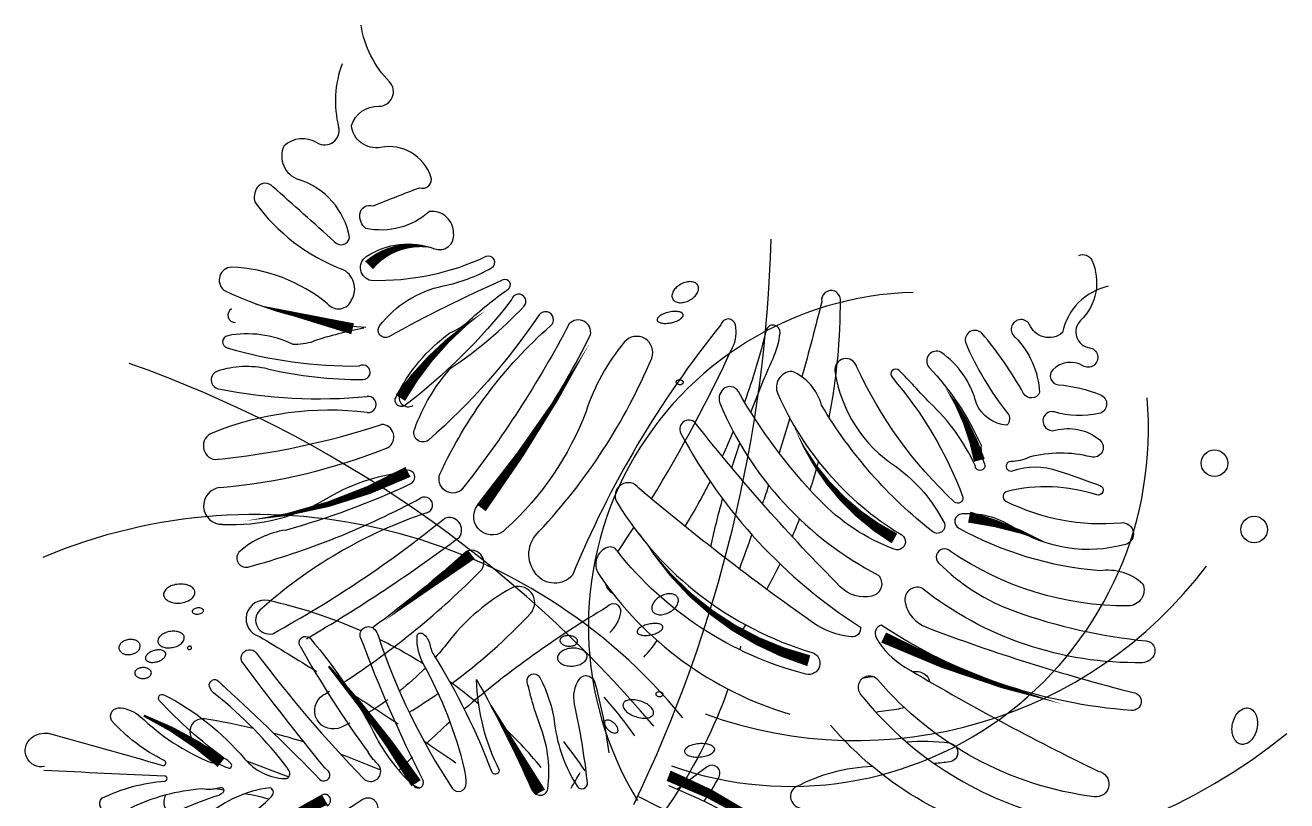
# Model space of a CAD drawing. Header units: millimetres. Extents: x 411.94 to 412.92, y 2579.66 to 2580.81.
# Drawn here: x 411.963 to 412.909, y 2580.233 to 2580.815 of the extents above; entities that cross this region are included whole.
import ezdxf

# ---------------------------------------------------------------- set-up
doc = ezdxf.new("R2010")
doc.units = ezdxf.units.MM
doc.header["$LTSCALE"] = 10
doc.layers.add('Vegetais', color=94, linetype='Continuous')

msp = doc.modelspace()

# ---------------------------------------------------------------- linework, layer by layer
at = {"layer": 'Vegetais'}
for points, format in [([(412.43264, 2580.45953, 0.028169), (412.49339, 2580.57313, 0.166729), (412.4956, 2580.59002, 0.803372), (412.48471, 2580.5902, 0.072675), (412.37336, 2580.40226, -0.461844), (412.34619, 2580.40298, -0.407729), (412.3485, 2580.43532, 0.088671), (412.43276, 2580.56515, 0.845249), (412.41221, 2580.57711, 0.0956), (412.3835, 2580.52505, -0.118984), (412.32346, 2580.43704, -0.957655), (412.30213, 2580.45461, 0.06266), (412.38684, 2580.58268, 0.754511), (412.37089, 2580.59083, -0.04675), (412.29, 2580.46614, -0.763475), (412.27402, 2580.47818, -0.10659), (412.35697, 2580.58933, 1.112308), (412.34839, 2580.59765, -0.064898), (412.26534, 2580.50351, -0.773616), (412.25512, 2580.51213, -0.09595), (412.28196, 2580.55756, 0.056822), (412.3369, 2580.60398, 1.290638), (412.32771, 2580.60904, -0.065587), (412.2474, 2580.52937, -0.789238), (412.24112, 2580.53595, -0.123349), (412.28135, 2580.58402, 0.093556), (412.29479, 2580.59241, -0.033656), (412.32514, 2580.61682, 0.907122), (412.32124, 2580.62374, 0.022907), (412.23572, 2580.58123, -0.81167), (412.22876, 2580.58926, -0.181716), (412.27647, 2580.61929, 0.07831), (412.31271, 2580.63288, 0.964715), (412.30835, 2580.64127, -0.119203), (412.22239, 2580.62332, -0.670361), (412.21873, 2580.64124, -0.242239), (412.26999, 2580.64721, 0.57238), (412.28421, 2580.65871, 0.451319), (412.26624, 2580.6751, -0.240962), (412.21829, 2580.66246, -0.247926), (412.21394, 2580.67308, -0.490576), (412.22385, 2580.67932, -0.003135), (412.25866, 2580.69298, 0.633262), (412.26719, 2580.70123, 0.373909), (412.22951, 2580.72323, -0.438759), (412.20761, 2580.73952, -0.336777), (412.22805, 2580.75409, 0.673279), (412.23612, 2580.77235, -0.153075), (412.21479, 2580.81481)], "xyb"), ([(412.22079, 2580.63476, 0.0084, 0, -0.273905), (412.26892, 2580.64748, 0, 0, -0.893548)], "xyseb"), ([(412.75303, 2580.64204, -0.418702), (412.76278, 2580.63849, -0.316195), (412.75439, 2580.5933, 0.618816), (412.76097, 2580.57291, -1.21907), (412.75607, 2580.55935, 0.351057), (412.73348, 2580.55637, 0.63169), (412.73774, 2580.54514, -0.075832), (412.76923, 2580.53767, -0.739204), (412.76801, 2580.52354, -0.124347), (412.73477, 2580.52474, 0.387911), (412.72664, 2580.52075, 0.61749), (412.7354, 2580.51099, -0.244545), (412.76873, 2580.50382, -0.80059), (412.7622, 2580.49099, 0.127158), (412.7158, 2580.49088, -0.122318), (412.70207, 2580.48756, 1.18804), (412.70323, 2580.48061, -0.168333), (412.73739, 2580.48071, -0.004019), (412.76882, 2580.46965, -0.982257), (412.76642, 2580.46262, 0.13749), (412.69918, 2580.46514, 0.700336), (412.69835, 2580.45786, 0.139393), (412.7847, 2580.4417, -0.925025), (412.78792, 2580.4254, -0.216055), (412.70364, 2580.43834, 0.164109), (412.66527, 2580.44824, 0.746669), (412.66295, 2580.43765, 0.106134), (412.76873, 2580.40587, -0.22936), (412.80099, 2580.39596, -0.534735), (412.78999, 2580.37933, -0.152376), (412.65666, 2580.42027, 1.004574), (412.6479, 2580.41166, 0.111769), (412.70497, 2580.3753, 0.061329), (412.80355, 2580.35303, -0.483658), (412.80976, 2580.34335, -0.315171), (412.80066, 2580.33673, -0.174242), (412.63524, 2580.39271, 0.592067), (412.62271, 2580.38204, 0.256445), (412.6387, 2580.36327, 0.028757), (412.79373, 2580.31438, -0.980191), (412.79247, 2580.30089, -0.128112), (412.60494, 2580.36479, 0.492501), (412.60102, 2580.35554, 0.130831), (412.62267, 2580.33339, 0.021363), (412.76765, 2580.25534, -0.972106), (412.76461, 2580.23609, -0.185707), (412.60241, 2580.32376, 0.982512), (412.58937, 2580.31298, 0.163581), (412.73107, 2580.22141, -0.377632)], "xyb"), ([(412.77507, 2580.61902, 0.297718), (412.74082, 2580.58425, -0.515487), (412.71591, 2580.59067, 1.21907), (412.70552, 2580.58067, -0.177355), (412.72364, 2580.53938, -0.63169), (412.71165, 2580.5387, 0.044661), (412.68036, 2580.58387, 0.739204), (412.66795, 2580.577, 0.067021), (412.69946, 2580.52395, -0.387911), (412.69912, 2580.51489, -0.287729), (412.67618, 2580.53121, 0.178514), (412.64964, 2580.56963, 0.80059), (412.64058, 2580.55845, -0.083765), (412.67969, 2580.49986, 0.122318), (412.68224, 2580.48597, -1.18804), (412.67543, 2580.4842, 0.098446), (412.6413, 2580.5316, 0.004019), (412.61839, 2580.5558, 0.982257), (412.61295, 2580.55075, -0.088639), (412.66609, 2580.46092, -0.700336), (412.65978, 2580.4572, -0.097624), (412.5864, 2580.55893, 0.925025), (412.5702, 2580.55524, 0.216055), (412.61632, 2580.48353, -0.117357), (412.65221, 2580.44129, -0.746669), (412.64348, 2580.43486, -0.092835), (412.56017, 2580.52976, 0.22936), (412.53799, 2580.55519, 0.534735), (412.52727, 2580.53837, 0.152376), (412.61895, 2580.43326, -1.004574), (412.61465, 2580.42175, -0.111769), (412.55821, 2580.45908, -0.061329), (412.49773, 2580.54006, 0.483658), (412.48637, 2580.54179, 0.315171), (412.48402, 2580.53078, 0.174242), (412.60249, 2580.40248, -0.592067), (412.59785, 2580.38668, -0.256445), (412.5742, 2580.39365, -0.028757), (412.46643, 2580.51536, 0.980191), (412.45462, 2580.50871, 0.128112), (412.58932, 2580.36344, -0.492501), (412.58247, 2580.35609, -0.130831), (412.55343, 2580.36685, -0.021363), (412.42312, 2580.4675, 0.972106), (412.40678, 2580.45689, 0.185707), (412.55287, 2580.34442, -0.982512), (412.54834, 2580.32812, -0.163581), (412.40702, 2580.42028, 0.377632), (412.39959, 2580.42319, 0.488498), (412.39309, 2580.40313, 0.173326), (412.53641, 2580.29813)], "xyb"), ([(412.56579, 2580.52062, 0.049657), (412.57427, 2580.6094, 1.04416), (412.56025, 2580.60743, -0.007793), (412.54534, 2580.55107, -0.719441)], "xyb"), ([(412.20854, 2580.58713, 0.0084, 0, 0), (412.13473, 2580.60561, 0, 0, 0)], "xyseb"), ([(412.24431, 2580.53529, 0.0084, 0, -0.103343), (412.30836, 2580.60096, 0.0084, 0, -1.792437)], "xyseb"), ([(412.50711, 2580.52445, -0.01467), (412.52372, 2580.56483, 0.076162), (412.52905, 2580.58387, 0.941058), (412.51849, 2580.58581, -0.027361), (412.50237, 2580.53214, -0.968889)], "xyb"), ([(412.30497, 2580.45284, 0.0084, 0, 0.035021), (412.38674, 2580.57693, 0, 0, -5.382501)], "xyseb"), ([(412.67843, 2580.48849, 0.0084, 0, 0.091464), (412.65267, 2580.54326, 0, 0, 3.727361)], "xyseb"), ([(412.53632, 2580.52005, -0.003644), (412.52829, 2580.494, -0.719441)], "xyb"), ([(412.61479, 2580.42988, 0.0084, 0, -0.16465), (412.53945, 2580.51356, 0.0084, 0, 3.708777)], "xyseb"), ([(412.49386, 2580.51015, -0.009956), (412.48568, 2580.49145, -0.968889)], "xyb"), ([(412.49281, 2580.48287, -0.006504), (412.4988, 2580.50128, 0.076162)], "xyb"), ([(412.25, 2580.47981, 0.0084, 0, -0.094189), (412.12738, 2580.44297, 0, 0, 1.247582)], "xyseb"), ([(412.5515, 2580.46625, 0.012312), (412.55794, 2580.48745, 1.04416)], "xyb"), ([(412.47655, 2580.47267, -0.018818), (412.4577, 2580.43903, -0.968889)], "xyb"), ([(412.52046, 2580.4698, -0.001941), (412.51584, 2580.45603, -0.719441)], "xyb"), ([(412.47702, 2580.4237, -0.0124), (412.48595, 2580.45952, 0.076162)], "xyb"), ([(412.67081, 2580.44594, 0.0084, 0, -0.057219), (412.72815, 2580.42714, 0, 0, -0.872124)], "xyseb"), ([(412.53825, 2580.43117, 0.008003), (412.54369, 2580.44452, 1.04416)], "xyb"), ([(412.40734, 2580.41988, 0.004785), (412.41932, 2580.43821, 0.166729)], "xyb"), ([(412.55054, 2580.33819, 0.0084, 0, -0.191927), (412.42271, 2580.43542, 0, 0, 6.605736)], "xyseb"), ([(412.50778, 2580.43281, -0.00365), (412.49848, 2580.40714, -0.719441)], "xyb"), ([(412.29748, 2580.41793, 0.0084, 0, 0), (412.23235, 2580.36804, 0, 0, 0)], "xyseb"), ([(412.20183, 2580.32206, 0.055885), (412.30547, 2580.40672, 0.754511), (412.29352, 2580.42006, -0.026087), (412.22346, 2580.36297, -0.763475)], "xyb"), ([(412.5191, 2580.39167, 0.01199), (412.52899, 2580.41085, 1.04416)], "xyb"), ([(412.28225, 2580.3206, 0.046114), (412.34202, 2580.37384, 0.845249), (412.32714, 2580.3924, 0.0956), (412.28163, 2580.35414, -0.019968), (412.27047, 2580.34065, -0.957655)], "xyb"), ([(412.40409, 2580.38805, -0.163275), (412.39825, 2580.39577, 0.007466)], "xyb"), ([(412.21491, 2580.36057, 0.049908), (412.1455, 2580.38329, 0.972106), (412.13875, 2580.35627, -0.004549), (412.18151, 2580.33014, -0.054273)], "xyb"), ([(412.40146, 2580.35948, 0.166729), (412.40959, 2580.37444, 0.803372), (412.39949, 2580.37853, 0.044059), (412.29221, 2580.30177, -0.461844)], "xyb"), ([(412.50029, 2580.36036, 0.003072), (412.5033, 2580.365, 1.04416)], "xyb"), ([(412.1692, 2580.34904, -0.918216), (412.17665, 2580.355, -0.060496), (412.2266, 2580.27997, 0.084068), (412.25485, 2580.24387, 0.788081), (412.26134, 2580.24819, -0.000625)], "xyb"), ([(412.21452, 2580.35547, -0.832584), (412.22507, 2580.36164, -0.10297), (412.22763, 2580.35702, 0.065782), (412.2832, 2580.24262, 0.743756), (412.29365, 2580.24607, 0.039573), (412.29249, 2580.25694, 0.065252), (412.26197, 2580.33519, -0.142657), (412.2568, 2580.35634, -0.611406), (412.26128, 2580.3584, -0.173537), (412.26634, 2580.35032, 0.085514), (412.26991, 2580.34155, -0.048691), (412.31262, 2580.25528, 0.756256), (412.31871, 2580.25581, -0.109367), (412.30143, 2580.32407, -0.023955), (412.3427, 2580.24193, 0.263145), (412.34843, 2580.23732, 0.423042), (412.35484, 2580.24207, 0.122385), (412.34981, 2580.28733, -0.033102), (412.33948, 2580.32221, -0.874242), (412.3488, 2580.32567, -0.090521), (412.35995, 2580.29077, 0.110368), (412.37695, 2580.24399, 0.793457), (412.3846, 2580.24669, 0.026446), (412.37492, 2580.30571, -0.205656), (412.3785, 2580.32433, -0.357791), (412.38597, 2580.32655, -0.231897), (412.39024, 2580.32163, -0.032508), (412.40064, 2580.269)], "xyb"), ([(412.60668, 2580.35558, 0.0084, 0, 0.051696), (412.74191, 2580.30523, 0, 0, -1.080614)], "xyseb"), ([(411.97757, 2580.25876, -0.787761), (411.96768, 2580.28034, -0.203536), (411.98034, 2580.28377, -0.000994), (412.06624, 2580.25969, 0.919349), (412.0671, 2580.26338, -0.09457), (412.02763, 2580.29343, -0.596753), (412.03461, 2580.30289, -0.138365), (412.04918, 2580.29645, 0.091215), (412.10207, 2580.26183, -0.108261), (412.11156, 2580.25932, 0.035199), (412.11527, 2580.25774, 0.753369), (412.11743, 2580.26082, 0.107666), (412.11177, 2580.26538, -0.047991), (412.06376, 2580.3082, -0.832604), (412.06706, 2580.3127, -0.097838), (412.12754, 2580.2647, 0.213906), (412.15761, 2580.24977, 0.561894), (412.16109, 2580.255, 0.037727), (412.15959, 2580.25768, 0.064495), (412.10563, 2580.31285, -0.188324), (412.10116, 2580.31893, -0.790564), (412.10813, 2580.32268, 0.044679), (412.11354, 2580.31759, -0.013402), (412.184, 2580.24916, 1.057911), (412.18956, 2580.25608, -0.057831), (412.18769, 2580.25777, -0.008847), (412.12632, 2580.33629, -1.005049), (412.13619, 2580.3441, 0.032051), (412.21685, 2580.24967, 0.653737), (412.22961, 2580.25515, 0.221847), (412.22672, 2580.26147, -0.044063), (412.224, 2580.26422, -0.03162), (412.22004, 2580.26969, 0.004956)], "xyb"), ([(412.26167, 2580.33573, 0.025844), (412.22858, 2580.35419, 0.972106)], "xyb"), ([(412.42678, 2580.34083, 0.061789), (412.43675, 2580.35343, 0.941058)], "xyb"), ([(412.49943, 2580.34903, -0.001888), (412.49878, 2580.34641, -0.104764)], "xyb"), ([(412.25607, 2580.24629, 0.0084, 0.00168, 0.03305), (412.19058, 2580.33406, 0.00168, 0.00168, 4.624525)], "xyseb"), ([(412.2632, 2580.33294, -0.03001), (412.24363, 2580.31538, -0.957655)], "xyb"), ([(412.62852, 2580.32993, -0.000743), (412.63026, 2580.33009, -0.231897), (412.63895, 2580.32678, -0.138094), (412.64113, 2580.32255, -0.205656)], "xyb"), ([(412.30305, 2580.30553, 0.018971), (412.28111, 2580.32264, 0.972106)], "xyb"), ([(412.59115, 2580.32519, -0.003166), (412.59853, 2580.32632, -0.231897)], "xyb"), ([(412.20631, 2580.29146, -0.007841), (412.20013, 2580.28845, -0.957655), (412.18654, 2580.31252, 0.002221), (412.19109, 2580.31529, 0.754511)], "xyb"), ([(412.20722, 2580.31391, -0.00384), (412.24268, 2580.29086, -0.054273)], "xyb"), ([(412.23486, 2580.30877, -0.02393), (412.21724, 2580.29739, -0.957655)], "xyb"), ([(412.25091, 2580.29952, 0.014983), (412.27272, 2580.31377, 0.845249)], "xyb"), ([(412.34908, 2580.2395, 0.0084, 0.00084, 0), (412.31242, 2580.30469, 0.00084, 0.00084, 0)], "xyseb"), ([(412.48993, 2580.31692, -0.1285), (412.38949, 2580.16699, -0.104764)], "xyb"), ([(412.42016, 2580.28184, 0.024631), (412.39712, 2580.31096, 0.488498)], "xyb"), ([(412.10989, 2580.26182, 0.0084, 0.00168, 0.066416), (412.05197, 2580.29701, 0.00168, 0.00168, 2.295775)], "xyseb"), ([(412.62227, 2580.30303, -0.043574), (412.61644, 2580.30171, 0.004851), (412.60092, 2580.29944, 0.793457)], "xyb"), ([(412.13397, 2580.28743, 0.016473), (412.09769, 2580.29459, 0.980191), (412.09419, 2580.27555, -0.001026), (412.10201, 2580.2728, -0.256445)], "xyb"), ([(412.28155, 2580.29244, 0.00829), (412.26326, 2580.27559, -0.461844)], "xyb"), ([(412.34996, 2580.25806, 0.030806), (412.31918, 2580.2911, 0.972106)], "xyb"), ([(412.72108, 2580.2017, -0.173326), (412.56683, 2580.28987)], "xyb"), ([(412.17211, 2580.27716, 0.01048), (412.14948, 2580.2836, 0.980191)], "xyb"), ([(412.26193, 2580.27802, -0.002628), (412.28586, 2580.26173, -0.054273)], "xyb"), ([(412.36656, 2580.27751, -0.017963), (412.38262, 2580.2556, -0.881685)], "xyb"), ([(412.62364, 2580.27737, -0.055785), (412.65605, 2580.27649, -0.874242), (412.65599, 2580.26229, -0.007215), (412.64472, 2580.26099, 0.122385)], "xyb"), ([(412.02499, 2580.22416, -0.596753), (412.02049, 2580.23503, -0.095919), (412.06767, 2580.24792, 0.919349), (412.06773, 2580.25171, -0.000976), (411.97692, 2580.2558)], "xyb"), ([(412.12899, 2580.26303, -0.004177), (412.16055, 2580.25104, -0.256445)], "xyb"), ([(412.22957, 2580.25601, 0.014393), (412.19955, 2580.26795, 0.980191)], "xyb"), ([(412.25349, 2580.26612, 0.004845), (412.24325, 2580.2558, -0.461844)], "xyb"), ([(412.44546, 2580.25194, 0.0084, 0, -0.170248), (412.61992, 2580.10306, 0, 0, -7.308398)], "xyseb"), ([(412.4721, 2580.23278, 0.032911), (412.48325, 2580.25109, 0.793457), (412.47447, 2580.25865, 0.008634), (412.45222, 2580.2418, -0.205656)], "xyb"), ([(412.59821, 2580.2589, 0.111275), (412.54093, 2580.24351, 0.423042), (412.53772, 2580.23257, 0.263145), (412.54672, 2580.22715, -0.023955), (412.67718, 2580.21216, -0.109367), (412.57713, 2580.20179, 0.756256), (412.57941, 2580.19337, -0.047147), (412.71905, 2580.1675, 0.085514), (412.7325, 2580.16603, -0.173537), (412.74559, 2580.16224, -0.611406), (412.74452, 2580.15528, -0.142657), (412.71344, 2580.15411, 0.058351), (412.58022, 2580.17014, 0.036897), (412.56585, 2580.16774, 0.743756)], "xyb"), ([(412.05199, 2580.21199, -0.053181), (412.10472, 2580.23628, 0.107666), (412.11132, 2580.23934, 0.753369), (412.10996, 2580.24285, 0.035199), (412.10598, 2580.2422, -0.108261), (412.09617, 2580.24206, 0.100241), (412.04068, 2580.2269, -0.138365)], "xyb"), ([(412.09152, 2580.19739, 0.075169), (412.14617, 2580.23477, 0.037727), (412.14828, 2580.237, 0.561894), (412.14616, 2580.24292, 0.141302), (412.09968, 2580.22232, -0.156956)], "xyb"), ([(412.11207, 2580.24121, 0.004377), (412.10568, 2580.24214, 0.315171)], "xyb"), ([(412.25882, 2580.24238, 0.002527), (412.25374, 2580.2449, 0.980191)], "xyb"), ([(412.44544, 2580.24456, -0.173326), (412.63615, 2580.07709, -0.488498), (412.62437, 2580.04937, -0.377632), (412.61416, 2580.05445, 0.163581), (412.42468, 2580.20339, 0.982512), (412.41617, 2580.18077, -0.185707), (412.6099, 2580.00232, -0.972106), (412.5853, 2579.98928, 0.021363), (412.41256, 2580.14892, 0.082807), (412.38826, 2580.16342, 0.492501)], "xyb"), ([(412.06828, 2580.23743, 0.021622), (412.06774, 2580.23634, 0.388648), (412.07222, 2580.22293, -0.018298)], "xyb"), ([(412.18926, 2580.22939, 1.057911), (412.18553, 2580.23744, -0.013282), (412.09805, 2580.19088, 0.044679)], "xyb"), ([(412.1877, 2580.23389, 0.0084, 0.00168, -0.036657), (412.11395, 2580.19952, 0.00168, 0.00168, -7.459748)], "xyseb"), ([(412.22738, 2580.22585, 0.653737), (412.21632, 2580.23425, 0.031371), (412.11365, 2580.1597, -1.005049)], "xyb"), ([(412.14577, 2580.23439, 0.012485), (412.1278, 2580.23843, 0.315171)], "xyb"), ([(412.18693, 2580.12979, -0.000628), (412.25751, 2580.22245, 0.788081)], "xyb")]:
    msp.add_lwpolyline(points, format=format, dxfattribs=at)
for points in [[(412.4612, 2580.60856, 0.06468), (412.46471, 2580.61108, 0.077537), (412.46693, 2580.61393, 0.107174), (412.46793, 2580.61719, 0.144964), (412.46741, 2580.61969, 0.144964), (412.46561, 2580.62149, 0.107174), (412.46234, 2580.62246, 0.077537), (412.45874, 2580.62217, 0.06468), (412.4547, 2580.62062, 0.06468), (412.45119, 2580.6181, 0.077537), (412.44897, 2580.61526, 0.107174), (412.44798, 2580.61199, 0.144964), (412.4485, 2580.6095, 0.144964), (412.45029, 2580.60769, 0.107174), (412.45357, 2580.60673, 0.077537), (412.45717, 2580.60702, 0.06468)], [(412.4458, 2580.59965, 0.042057), (412.44191, 2580.59847, 0.055248), (412.43917, 2580.59702, 0.098088), (412.43719, 2580.595, 0.200316), (412.43692, 2580.5936, 0.200316), (412.43773, 2580.59242, 0.098088), (412.44037, 2580.59138, 0.055248), (412.44346, 2580.59117, 0.042057), (412.44749, 2580.59168, 0.042057), (412.45138, 2580.59285, 0.055248), (412.45412, 2580.59431, 0.098088), (412.45611, 2580.59633, 0.200316), (412.45637, 2580.59773, 0.200316), (412.45556, 2580.59891, 0.098088), (412.45292, 2580.59994, 0.055248), (412.44983, 2580.60016, 0.042057)], [(412.45654, 2580.54692, 0.151195), (412.45639, 2580.54753, 0.106997), (412.45578, 2580.54817, 0.074788), (412.45494, 2580.54858, 0.061478), (412.45382, 2580.54878, 0.061478), (412.45269, 2580.5487, 0.074788), (412.45181, 2580.54839, 0.106997), (412.45114, 2580.54783, 0.151195), (412.45092, 2580.54724, 0.151195), (412.45107, 2580.54663, 0.106997), (412.45168, 2580.54599, 0.074788), (412.45252, 2580.54558, 0.061478), (412.45363, 2580.54538, 0.061478), (412.45477, 2580.54546, 0.074788), (412.45565, 2580.54577, 0.106997), (412.45632, 2580.54633, 0.151195)], [(412.09021, 2580.38964, 0.151372), (412.08921, 2580.39206, 0.106988), (412.08632, 2580.39432, 0.074711), (412.08259, 2580.39548, 0.06139), (412.07785, 2580.39561, 0.06139), (412.07321, 2580.3946, 0.074711), (412.06977, 2580.39276, 0.106988), (412.06735, 2580.39001, 0.151372), (412.06681, 2580.38744, 0.151372), (412.06782, 2580.38502, 0.106988), (412.07071, 2580.38276, 0.074711), (412.07443, 2580.38161, 0.06139), (412.07918, 2580.38147, 0.06139), (412.08381, 2580.38249, 0.074711), (412.08726, 2580.38432, 0.106988), (412.08968, 2580.38708, 0.151372)], [(412.44603, 2580.37453, 0.06468), (412.44954, 2580.37706, 0.077537), (412.45176, 2580.3799, 0.107174), (412.45276, 2580.38317, 0.144964), (412.45223, 2580.38566, 0.144964), (412.45044, 2580.38747, 0.107174), (412.44717, 2580.38843, 0.077537), (412.44357, 2580.38814, 0.06468), (412.43953, 2580.3866, 0.06468), (412.43602, 2580.38407, 0.077537), (412.4338, 2580.38123, 0.107174), (412.43281, 2580.37796, 0.144964), (412.43333, 2580.37547, 0.144964), (412.43512, 2580.37367, 0.107174), (412.43839, 2580.3727, 0.077537), (412.44199, 2580.37299, 0.06468)], [(412.0967, 2580.37582, 0.163976), (412.09637, 2580.3766, 0.105864), (412.09533, 2580.37736, 0.069329), (412.094, 2580.37775, 0.055537), (412.09228, 2580.3778, 0.055537), (412.09058, 2580.37748, 0.069329), (412.08933, 2580.37689, 0.105864), (412.08842, 2580.37598, 0.163976), (412.08821, 2580.37516, 0.163976), (412.08854, 2580.37438, 0.105864), (412.08958, 2580.37362, 0.069329), (412.09091, 2580.37323, 0.055537), (412.09264, 2580.37318, 0.055537), (412.09433, 2580.3735, 0.069329), (412.09559, 2580.37409, 0.105864), (412.0965, 2580.375, 0.163976)], [(412.43063, 2580.36562, 0.042057), (412.42674, 2580.36444, 0.055248), (412.424, 2580.36299, 0.098088), (412.42201, 2580.36097, 0.200316), (412.42175, 2580.35957, 0.200316), (412.42256, 2580.35839, 0.098088), (412.4252, 2580.35736, 0.055248), (412.42829, 2580.35714, 0.042057), (412.43232, 2580.35765, 0.042057), (412.43621, 2580.35883, 0.055248), (412.43895, 2580.36028, 0.098088), (412.44093, 2580.3623, 0.200316), (412.4412, 2580.3637, 0.200316), (412.44039, 2580.36488, 0.098088), (412.43775, 2580.36592, 0.055248), (412.43466, 2580.36613, 0.042057)], [(412.08222, 2580.35594, 0.15203), (412.08118, 2580.35791, 0.106953), (412.07854, 2580.35959, 0.074424), (412.07527, 2580.36028, 0.061065), (412.07122, 2580.36002, 0.061065), (412.06735, 2580.35879, 0.074424), (412.06456, 2580.35697, 0.106953), (412.06271, 2580.35444, 0.15203), (412.06245, 2580.35223, 0.15203), (412.0635, 2580.35026, 0.106953), (412.06614, 2580.34857, 0.074424), (412.0694, 2580.34788, 0.061065), (412.07345, 2580.34814, 0.061065), (412.07732, 2580.34937, 0.074424), (412.08012, 2580.35119, 0.106953), (412.08197, 2580.35372, 0.15203)], [(412.37032, 2580.34911, 0.06019), (412.37301, 2580.34926, 0.073645), (412.37511, 2580.34995, 0.106845), (412.37672, 2580.35126, 0.153825), (412.37724, 2580.35261, 0.153825), (412.3769, 2580.35403, 0.106845), (412.37548, 2580.35553, 0.073645), (412.37349, 2580.3565, 0.06019), (412.37084, 2580.357, 0.06019), (412.36815, 2580.35685, 0.073645), (412.36606, 2580.35616, 0.106845), (412.36445, 2580.35485, 0.153825), (412.36392, 2580.3535, 0.153825), (412.36426, 2580.35208, 0.106845), (412.36568, 2580.35058, 0.073645), (412.36767, 2580.34961, 0.06019)], [(412.04922, 2580.34969, 0.1346), (412.04835, 2580.35162, 0.106857), (412.04628, 2580.35326, 0.082213), (412.04362, 2580.35405, 0.070538), (412.0404, 2580.35401, 0.070538), (412.03731, 2580.35307, 0.082213), (412.03503, 2580.35151, 0.106857), (412.03355, 2580.34931, 0.1346), (412.03331, 2580.34721, 0.1346), (412.03417, 2580.34528, 0.106857), (412.03625, 2580.34365, 0.082213), (412.0389, 2580.34285, 0.070538), (412.04213, 2580.34289, 0.070538), (412.04521, 2580.34383, 0.082213), (412.0475, 2580.3454, 0.106857), (412.04898, 2580.34759, 0.1346)], [(412.06835, 2580.34376, 0.161214), (412.06746, 2580.34509, 0.106191), (412.0653, 2580.34612, 0.070487), (412.06275, 2580.34637, 0.056756), (412.05961, 2580.34586, 0.056756), (412.05667, 2580.34467, 0.070487), (412.05461, 2580.34314, 0.106191), (412.0533, 2580.34114, 0.161214), (412.05323, 2580.33954, 0.161214), (412.05412, 2580.33822, 0.106191), (412.05627, 2580.33718, 0.070487), (412.05882, 2580.33694, 0.056756), (412.06196, 2580.33744, 0.056756), (412.06491, 2580.33864, 0.070487), (412.06696, 2580.34017, 0.106191), (412.06827, 2580.34217, 0.161214)], [(412.08773, 2580.34817, 0.117084), (412.08752, 2580.3486, 0.104349), (412.0871, 2580.34894, 0.090268), (412.08657, 2580.3491, 0.082334), (412.08596, 2580.34907, 0.082334), (412.08539, 2580.34884, 0.090268), (412.08498, 2580.34847, 0.104349), (412.08474, 2580.34799, 0.117084), (412.08473, 2580.3475, 0.117084), (412.08494, 2580.34707, 0.104349), (412.08537, 2580.34673, 0.090268), (412.0859, 2580.34657, 0.082334), (412.08651, 2580.3466, 0.082334), (412.08707, 2580.34683, 0.090268), (412.08748, 2580.3472, 0.104349), (412.08772, 2580.34769, 0.117084)], [(412.38433, 2580.34179, 0.151749), (412.3834, 2580.34409, 0.106968), (412.38069, 2580.34625, 0.074546), (412.37717, 2580.34739, 0.061203), (412.37268, 2580.34757, 0.061203), (412.36828, 2580.34666, 0.074546), (412.365, 2580.34497, 0.106968), (412.36267, 2580.34239, 0.151749), (412.36213, 2580.33998, 0.151749), (412.36305, 2580.33768, 0.106968), (412.36577, 2580.33552, 0.074546), (412.36928, 2580.33438, 0.061203), (412.37377, 2580.3342, 0.061203), (412.37818, 2580.33511, 0.074546), (412.38146, 2580.3368, 0.106968), (412.38379, 2580.33937, 0.151749)], [(412.05761, 2580.32905, 0.141515), (412.05716, 2580.33051, 0.107156), (412.05574, 2580.33192, 0.07908), (412.05381, 2580.33276, 0.066551), (412.05132, 2580.33305, 0.066551), (412.04885, 2580.33268, 0.07908), (412.04694, 2580.33179, 0.107156), (412.04556, 2580.33034, 0.141515), (412.04516, 2580.32887, 0.141515), (412.0456, 2580.32741, 0.107156), (412.04703, 2580.326, 0.07908), (412.04896, 2580.32516, 0.066551), (412.05145, 2580.32487, 0.066551), (412.05392, 2580.32524, 0.07908), (412.05583, 2580.32613, 0.107156), (412.05721, 2580.32758, 0.141515)], [(412.42459, 2580.30778, 0.051803), (412.41984, 2580.30885, 0.065659), (412.41599, 2580.30879, 0.104518), (412.41265, 2580.30755, 0.172931), (412.4113, 2580.30582, 0.172931), (412.41134, 2580.30363, 0.104518), (412.41326, 2580.30063, 0.065659), (412.4163, 2580.29827, 0.051803), (412.42074, 2580.29625, 0.051803), (412.42549, 2580.29519, 0.065659), (412.42934, 2580.29525, 0.104518), (412.43268, 2580.29649, 0.172931), (412.43404, 2580.29822, 0.172931), (412.43399, 2580.30041, 0.104518), (412.43207, 2580.30341, 0.065659), (412.42903, 2580.30577, 0.051803)], [(412.44137, 2580.3129, 0.151195), (412.44121, 2580.3135, 0.106997), (412.44061, 2580.31414, 0.074788), (412.43977, 2580.31455, 0.061478), (412.43865, 2580.31475, 0.061478), (412.43752, 2580.31468, 0.074788), (412.43664, 2580.31437, 0.106997), (412.43597, 2580.3138, 0.151195), (412.43575, 2580.31321, 0.151195), (412.4359, 2580.3126, 0.106997), (412.4365, 2580.31196, 0.074788), (412.43735, 2580.31156, 0.061478), (412.43846, 2580.31135, 0.061478), (412.43959, 2580.31143, 0.074788), (412.44048, 2580.31174, 0.106997), (412.44115, 2580.31231, 0.151195)], [(412.87447, 2580.27553, -0.13939), (412.87141, 2580.27717, -0.107103), (412.86892, 2580.28091, -0.080038), (412.86791, 2580.28552, -0.067741), (412.86835, 2580.29108, -0.067741), (412.87027, 2580.29631, -0.080038), (412.87311, 2580.30008, -0.107103), (412.87693, 2580.30244, -0.13939), (412.8804, 2580.30265, -0.13939), (412.88346, 2580.30101, -0.107103), (412.88595, 2580.29727, -0.080038), (412.88696, 2580.29266, -0.067741), (412.88651, 2580.28711, -0.067741), (412.8846, 2580.28187, -0.080038), (412.88176, 2580.2781, -0.107103), (412.87794, 2580.27575, -0.13939)], [(412.40466, 2580.29129, 0.054094), (412.40261, 2580.29279, 0.067932), (412.40073, 2580.29356, 0.105407), (412.39885, 2580.29365, 0.167346), (412.39779, 2580.29307, 0.167346), (412.39731, 2580.29196, 0.105407), (412.39756, 2580.2901, 0.067932), (412.39849, 2580.2883, 0.054094), (412.40017, 2580.28639, 0.054094), (412.40222, 2580.28489, 0.067932), (412.4041, 2580.28412, 0.105407), (412.40598, 2580.28403, 0.167346), (412.40703, 2580.28461, 0.167346), (412.40751, 2580.28571, 0.105407), (412.40727, 2580.28758, 0.067932), (412.40634, 2580.28938, 0.054094)], [(412.47999, 2580.27185, 0.191523), (412.47921, 2580.27343, 0.100492), (412.4764, 2580.2751, 0.05846), (412.47291, 2580.27588, 0.044948), (412.46827, 2580.27593, 0.044948), (412.4637, 2580.27516, 0.05846), (412.46038, 2580.27385, 0.100492), (412.45786, 2580.27176, 0.191523), (412.45734, 2580.27008, 0.191523), (412.45811, 2580.26849, 0.100492), (412.46093, 2580.26682, 0.05846), (412.46442, 2580.26605, 0.044948), (412.46905, 2580.266, 0.044948), (412.47363, 2580.26677, 0.05846), (412.47695, 2580.26808, 0.100492), (412.47947, 2580.27017, 0.191523)]]:
    msp.add_lwpolyline(points, format="xyb", close=True, dxfattribs=at)
for centre in [(412.85481, 2580.48635), (412.88451, 2580.4366)]:
    msp.add_circle(centre, 0.00996, dxfattribs=at)
for centre, radius, start, end in [((412.27501, 2580.75797), 0.07941, 159.39937, 194.21128), ((412.18758, 2580.73583), 0.01077, 238.40502, 14.21128), ((412.17392, 2580.71668), 0.01855, 156.10813, 250.86775), ((412.17107, 2580.70899), 0.02074, 58.40502, 132.85439), ((412.14304, 2580.6889), 0.00741, 40.07036, 144.59629), ((412.15123, 2580.64585), 0.05584, 9.96694, 72.68812), ((412.14701, 2580.68607), 0.01229, 144.59629, 200.2936), ((406.77231, 2574.62388), 8.10852, 48.030941, 48.466626), ((412.25137, 2580.7655), 0.14294, 215.83521, 249.08191), ((412.19978, 2580.65679), 0.00657, 219.48472, 348.86286), ((411.4811, 2580.68267), 1.04157, 334.25607, 358.44298), ((412.11836, 2580.62357), 0.00989, 94.0094, 229.35476), ((412.11237, 2580.51152), 0.12203, 50.67636, 87.5131), ((412.19383, 2580.61712), 0.01622, 329.1876, 66.34978), ((412.23736, 2580.87924), 0.29155, 244.51479, 266.26117), ((412.63563, 2580.36418), 0.25036, 91.56279, 211.51809), ((412.12033, 2580.59731), 0.00543, 118.51711, 274.77793), ((412.19788, 2580.61267), 0.01061, 219.54158, 338.68543), ((412.12949, 2580.50354), 0.07978, 64.73675, 100.55976), ((412.27061, 2580.30298), 0.28963, 100.68152, 108.3919), ((412.11573, 2580.57737), 0.00468, 100.55976, 253.68709), ((412.20976, 2580.89869), 0.33947, 253.68709, 270.64386), ((412.16576, 2580.61833), 0.0427, 267.0127, 288.3919), ((411.73519, 2579.69876), 0.91501, 40.17564, 70.48374), ((412.10933, 2580.54884), 0.00691, 107.83971, 258.74418), ((412.12895, 2580.48788), 0.07095, 77.13677, 107.83971), ((412.21542, 2580.86655), 0.31747, 257.13677, 270.14531), ((412.21621, 2580.5545), 0.00542, 270.14531, 119.06967), ((412.1831, 2580.91954), 0.38487, 258.74418, 275.43131), ((412.2201, 2580.53041), 0.00601, 263.25748, 95.43131), ((412.2502, 2580.53556), 0.00691, 151.1952, 302.09967), ((412.53711, 2580.51211), 0.26817, 250.52734, 4.96291), ((412.19163, 2580.28958), 0.23649, 83.25748, 111.98357), ((412.10694, 2580.49924), 0.01037, 111.75199, 261.19528), ((412.04712, 2581.07231), 0.58622, 275.70177, 288.18349), ((412.23013, 2580.50605), 0.00931, 302.31714, 90.45697), ((412.07108, 2580.90573), 0.43931, 274.94888, 291.92308), ((412.26377, 2580.33365), 0.14666, 97.16354, 119.75909), ((412.24971, 2580.47578), 0.00542, 292.42126, 141.34561), ((411.99436, 2581.02347), 0.6097, 285.589, 294.97348), ((412.11054, 2580.45431), 0.01383, 96.46093, 271.5044), ((412.11832, 2580.57817), 0.13789, 266.91721, 301.79575), ((411.97298, 2580.98904), 0.60146, 285.11971, 298.46402), ((412.26244, 2580.45497), 0.00601, 285.53342, 117.70726), ((412.13581, 2580.0352), 0.41262, 39.06961, 112.75796), ((412.3789, 2580.10918), 0.35886, 108.66523, 131.96383), ((411.73225, 2581.11864), 0.8667, 298.70806, 308.97168), ((412.28095, 2580.43623), 0.00931, 324.59309, 112.73292), ((412.16981, 2580.36621), 0.07095, 99.41271, 130.11566), ((411.53928, 2581.43337), 1.25159, 300.47205, 306.77326), ((412.12855, 2580.41518), 0.00691, 130.11566, 281.02013), ((412.58587, 2580.60777), 0.32945, 249.94386, 322.90831), ((412.14615, 2580.36856), 0.01037, 134.02793, 283.47123), ((413.1452, 2580.69776), 0.99163, 200.19303, 206.96023), ((412.85059, 2580.72966), 0.78049, 209.18744, 216.11004), ((412.63002, 2580.62908), 0.44408, 242.18348, 308.91046), ((412.02674, 2580.45151), 0.40375, 328.86099, 330.7802)]:
    msp.add_arc(centre, radius, start, end, dxfattribs=at)

doc.saveas('drawing.dxf')
